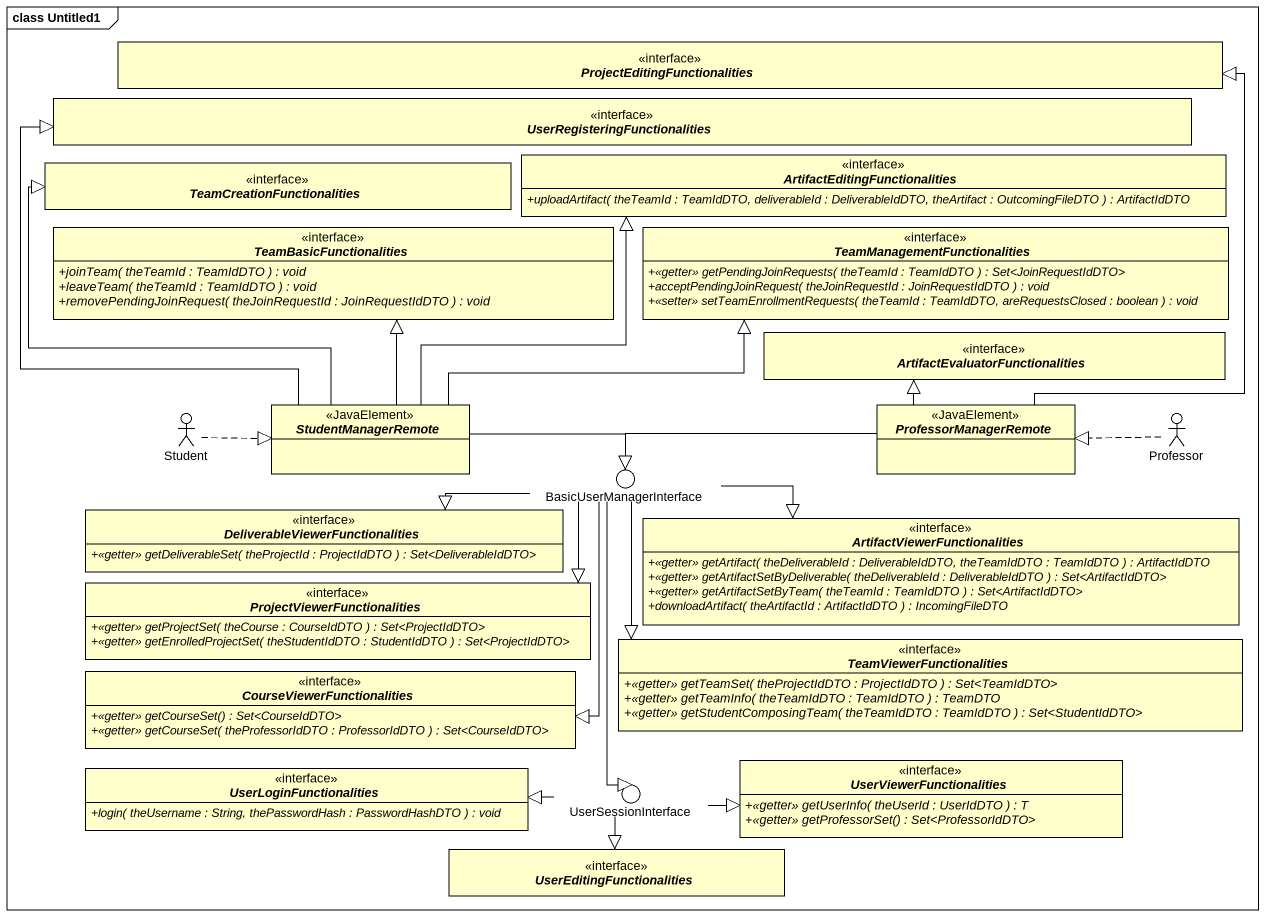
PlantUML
@startuml
mainframe class Untitled1
allowmixing
hide circle
hide empty members
skinparam classAttributeIconSize 0
interface "ProjectEditingFunctionalities" as ProjectEditingFunctionalitie
interface "UserRegisteringFunctionalities" as UserRegisteringFunctionaliti
interface TeamCreationFunctionalities
interface "ArtifactEditingFunctionalities" as ArtifactEditingFunctionaliti {
  {abstract} +uploadArtifact( theTeamId : TeamIdDTO, deliverableId : DeliverableIdDTO, theArtifact : OutcomingFileDTO ) : ArtifactIdDTO
}
interface TeamBasicFunctionalities {
  {abstract} +joinTeam( theTeamId : TeamIdDTO ) : void
  {abstract} +leaveTeam( theTeamId : TeamIdDTO ) : void
  {abstract} +removePendingJoinRequest( theJoinRequestId : JoinRequestIdDTO ) : void
}
interface "TeamManagementFunctionalities" as TeamManagementFunctionalitie {
  {abstract} +<<getter>> getPendingJoinRequests( theTeamId : TeamIdDTO ) : Set<JoinRequestIdDTO>
  {abstract} +acceptPendingJoinRequest( theJoinRequestId : JoinRequestIdDTO ) : void
  {abstract} +<<setter>> setTeamEnrollmentRequests( theTeamId : TeamIdDTO, areRequestsClosed : boolean ) : void
}
interface "ArtifactEvaluatorFunctionalities" as ArtifactEvaluatorFunctionali
actor Student
interface StudentManagerRemote <<JavaElement>>
interface ProfessorManagerRemote <<JavaElement>>
actor Professor
() BasicUserManagerInterface
interface "DeliverableViewerFunctionalities" as DeliverableViewerFunctionali {
  {abstract} +<<getter>> getDeliverableSet( theProjectId : ProjectIdDTO ) : Set<DeliverableIdDTO>
}
interface "ArtifactViewerFunctionalities" as ArtifactViewerFunctionalitie {
  {abstract} +<<getter>> getArtifact( theDeliverableId : DeliverableIdDTO, theTeamIdDTO : TeamIdDTO ) : ArtifactIdDTO
  {abstract} +<<getter>> getArtifactSetByDeliverable( theDeliverableId : DeliverableIdDTO ) : Set<ArtifactIdDTO>
  {abstract} +<<getter>> getArtifactSetByTeam( theTeamId : TeamIdDTO ) : Set<ArtifactIdDTO>
  {abstract} +downloadArtifact( theArtifactId : ArtifactIdDTO ) : IncomingFileDTO
}
interface ProjectViewerFunctionalities {
  {abstract} +<<getter>> getProjectSet( theCourse : CourseIdDTO ) : Set<ProjectIdDTO>
  {abstract} +<<getter>> getEnrolledProjectSet( theStudentIdDTO : StudentIdDTO ) : Set<ProjectIdDTO>
}
interface TeamViewerFunctionalities {
  {abstract} +<<getter>> getTeamSet( theProjectIdDTO : ProjectIdDTO ) : Set<TeamIdDTO>
  {abstract} +<<getter>> getTeamInfo( theTeamIdDTO : TeamIdDTO ) : TeamDTO
  {abstract} +<<getter>> getStudentComposingTeam( theTeamIdDTO : TeamIdDTO ) : Set<StudentIdDTO>
}
interface CourseViewerFunctionalities {
  {abstract} +<<getter>> getCourseSet() : Set<CourseIdDTO>
  {abstract} +<<getter>> getCourseSet( theProfessorIdDTO : ProfessorIdDTO ) : Set<CourseIdDTO>
}
interface UserLoginFunctionalities {
  {abstract} +login( theUsername : String, thePasswordHash : PasswordHashDTO ) : void
}
() UserSessionInterface
interface UserViewerFunctionalities {
  {abstract} +<<getter>> getUserInfo( theUserId : UserIdDTO ) : T
  {abstract} +<<getter>> getProfessorSet() : Set<ProfessorIdDTO>
}
interface UserEditingFunctionalities
Student .right.|> StudentManagerRemote
Student .right.|> StudentManagerRemote
StudentManagerRemote -up-|> UserRegisteringFunctionaliti
StudentManagerRemote -up-|> TeamCreationFunctionalities
StudentManagerRemote -right-|> ArtifactEditingFunctionaliti
StudentManagerRemote -up-|> TeamBasicFunctionalities
StudentManagerRemote -right-|> TeamManagementFunctionalitie
StudentManagerRemote -right-|> BasicUserManagerInterface
ProfessorManagerRemote -up-|> ProjectEditingFunctionalitie
ProfessorManagerRemote -up-|> ArtifactEvaluatorFunctionali
ProfessorManagerRemote -left-|> BasicUserManagerInterface
Professor .left.|> ProfessorManagerRemote
BasicUserManagerInterface -left-|> DeliverableViewerFunctionali
BasicUserManagerInterface -right-|> ArtifactViewerFunctionalitie
BasicUserManagerInterface -left-|> ProjectViewerFunctionalities
BasicUserManagerInterface --|> TeamViewerFunctionalities
BasicUserManagerInterface --|> CourseViewerFunctionalities
BasicUserManagerInterface --|> UserSessionInterface
UserSessionInterface -left-|> UserLoginFunctionalities
UserSessionInterface -right-|> UserViewerFunctionalities
UserSessionInterface --|> UserEditingFunctionalities
@enduml
